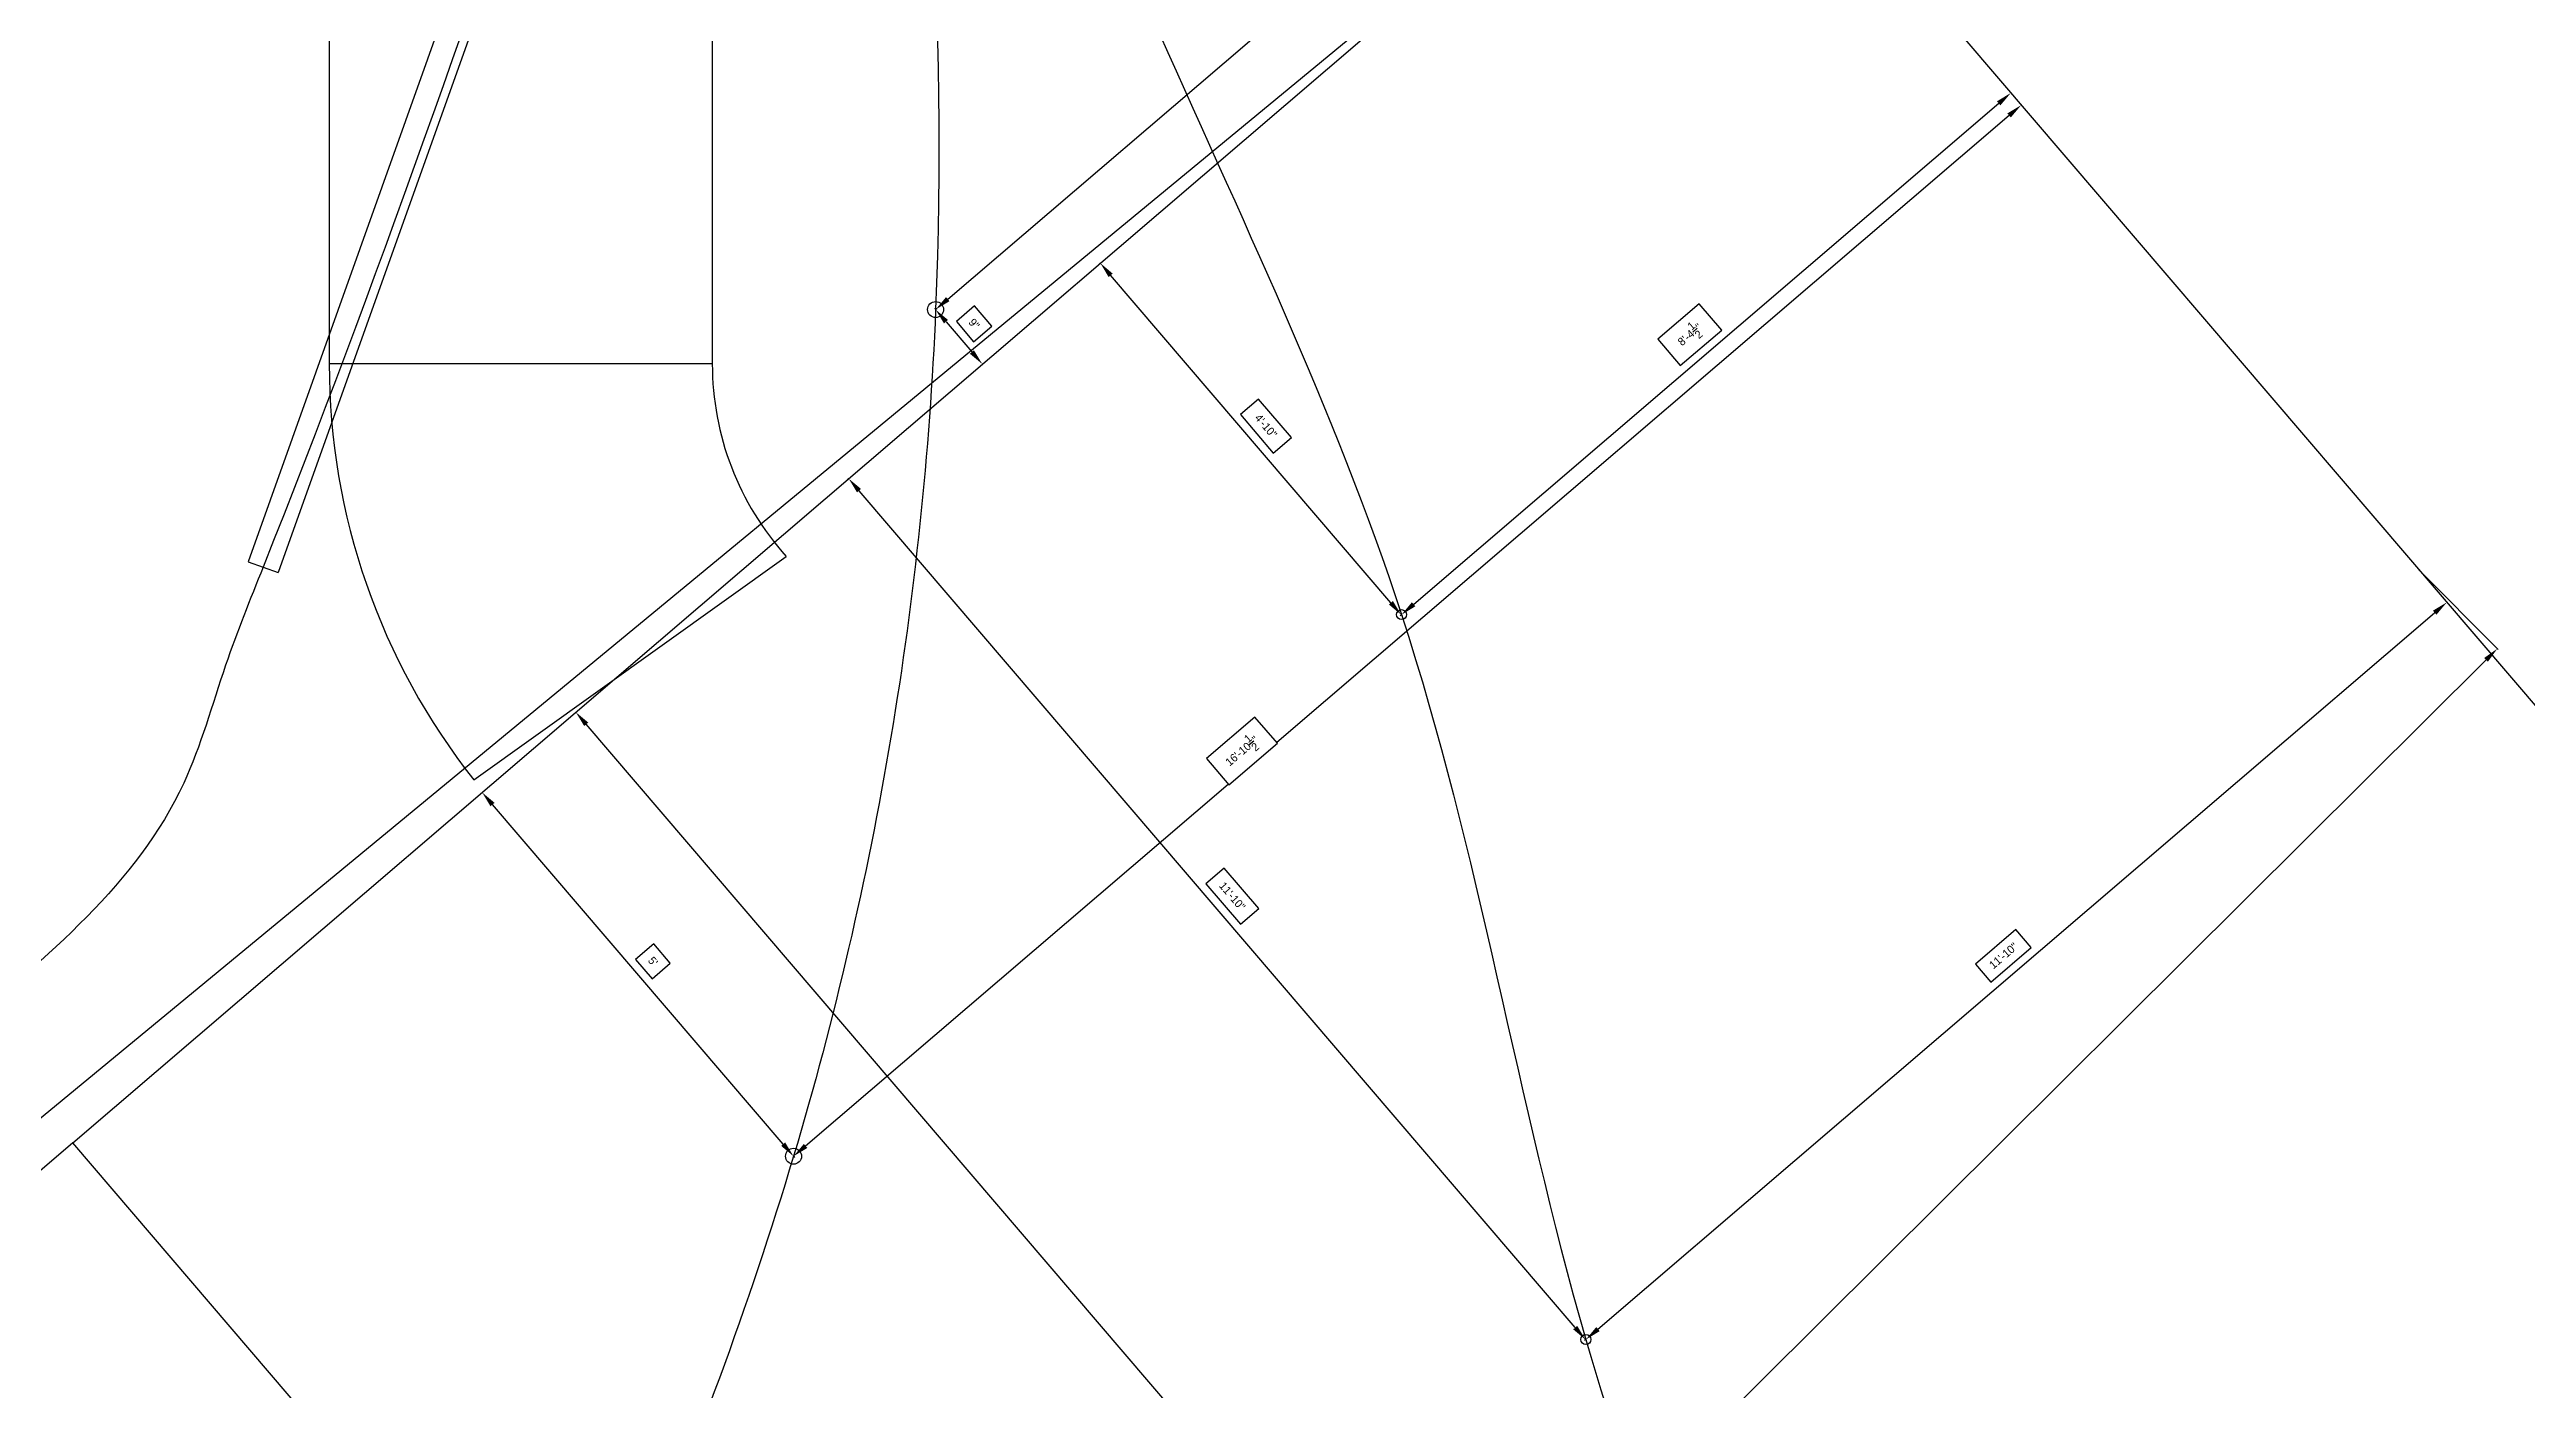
# Model space of a CAD drawing. Extents: x -3109 to 3469, y -4071 to 2528.
# Drawn here: x 329 to 639.3, y -645 to -477.1 of the extents above; entities that cross this region are included whole.
import ezdxf

# ---------------------------------------------------------------- set-up
doc = ezdxf.new("R2010")
doc.units = 0
doc.header["$MEASUREMENT"] = 0
doc.layers.get('0').update_dxf_attribs({"linetype": 'CONTINUOUS'})
doc.layers.get('DEFPOINTS').update_dxf_attribs({"linetype": 'CONTINUOUS'})
for name, color, linetype in [('DRIVEWAY', 5, 'CONTINUOUS'), ('PropertyLines', 7, 'CONTINUOUS'), ('SIDEWALK', 8, 'CONTINUOUS'), ('UTILITIES', 104, 'CONTINUOUS')]:
    doc.layers.add(name, color=color, linetype=linetype)
doc.dimstyles.get("Standard").update_dxf_attribs({"dimtxt": 0.18, "dimasz": 0.18, "dimexe": 0.18, "dimexo": 0.0625, "dimgap": 0.09, "dimtad": 0, "dimtih": 1, "dimtoh": 1, "dimzin": 0, "dimdsep": 46, "dimlunit": 4, "dimtxsty": 'Standard', "dimcen": 0.09, "dimadec": 0, "dimazin": 0, "dimtfac": 1, "dimtofl": 0, "dimtmove": 2, "dimatfit": 3, "dimfxl": 1, "dimtolj": 1, "dimarcsym": 0})

# ---------------------------------------------------------------- blocks, each defined once
blk = doc.blocks.new('*D34')
at = {"color": 0, "linetype": 'ByBlock', "transparency": 16777216}
for p, q in [((625.85, -542.29), (635.8, -552.3)), ((634.26, -553.58), (211.58, -973.85)), ((421.53, -753.81), (413.02, -762.27)), ((426.47, -758.78), (421.53, -753.81)), ((417.96, -767.24), (426.47, -758.78)), ((413.02, -762.27), (417.96, -767.24)), ((200.34, -965.38), (210.29, -975.39))]:
    blk.add_line(p, q, dxfattribs=at)
for points in [[(634.02, -553.35), (634.49, -553.82), (635.68, -552.17)], [(211.35, -973.61), (211.82, -974.08), (210.16, -975.26)]]:
    blk.add_solid(points, dxfattribs=at)
at = {"layer": 'DEFPOINTS', "color": 0, "linetype": 'ByBlock', "transparency": 16777216}
for p in [(625.81, -542.25), (200.3, -965.33), (210.16, -975.26)]:
    blk.add_point(p, dxfattribs=at)
at = {"color": 0, "linetype": 'ByBlock', "transparency": 16777216, "insert": (419.75, -760.52), "char_height": 5, "attachment_point": 5, "rotation": 44.8361}
blk.add_mtext("\\A1;50'", dxfattribs=at)
blk = doc.blocks.new('*D35')
at = {"color": 0, "linetype": 'ByBlock', "transparency": 16777216}
for p, q in [((535.46, -439.77), (66.3, -826.67)), ((537.04, -438.55), (537.11, -438.64)), ((300.1, -623.5), (291.48, -630.6)), ((304.55, -628.9), (300.1, -623.5)), ((295.93, -636), (304.55, -628.9)), ((291.48, -630.6), (295.93, -636)), ((64.72, -827.89), (64.64, -827.8))]:
    blk.add_line(p, q, dxfattribs=at)
for points in [[(535.24, -439.52), (535.67, -440.03), (537, -438.5)], [(66.09, -826.41), (66.51, -826.93), (64.76, -827.94)]]:
    blk.add_solid(points, dxfattribs=at)
at = {"layer": 'DEFPOINTS', "color": 0, "linetype": 'ByBlock', "transparency": 16777216}
for p in [(537, -438.5), (64.76, -827.94), (64.76, -827.94)]:
    blk.add_point(p, dxfattribs=at)
at = {"color": 0, "linetype": 'ByBlock', "transparency": 16777216, "insert": (298.01, -629.75), "char_height": 5, "attachment_point": 5, "rotation": 39.511}
blk.add_mtext("\\A1;51'", dxfattribs=at)
blk = doc.blocks.new('*D122')
at = {"layer": 'DEFPOINTS', "color": 0, "transparency": 16777216}
for p in [(470.3, 2528.23), (3219.63, -866.9), (3219.63, -866.9)]:
    blk.add_point(p, dxfattribs=at)
at = {"layer": 'PropertyLines', "color": 0, "lineweight": -2, "transparency": 16777216}
blk.add_line((508.06, 2481.6), (3181.87, -820.28), dxfattribs=at)
at = {"layer": 'PropertyLines', "color": 0, "transparency": 16777216}
for points in [[(515.83, 2487.89), (500.29, 2475.31), (470.3, 2528.23)], [(3189.64, -813.98), (3174.1, -826.57), (3219.63, -866.9)]]:
    blk.add_solid(points, dxfattribs=at)
at = {"layer": 'PropertyLines', "color": 0, "transparency": 16777216, "insert": (1765.94, 760.37), "char_height": 60, "attachment_point": 5, "rotation": 309}
blk.add_mtext("\\A1;364'", dxfattribs=at)
blk = doc.blocks.new('*D127')
at = {"layer": 'DEFPOINTS', "color": 0, "transparency": 16777216}
for p in [(574.72, -482.56), (574.72, -482.56), (498.37, -547.92)]:
    blk.add_point(p, dxfattribs=at)
at = {"layer": 'UTILITIES', "color": 0, "lineweight": -2, "transparency": 16777216}
for p, q in [((499.89, -546.62), (573.2, -483.86)), ((574.76, -482.61), (574.83, -482.7)), ((535.67, -508.97), (530.48, -513.41)), ((538.49, -512.26), (535.67, -508.97)), ((530.48, -513.41), (533.3, -516.7)), ((533.3, -516.7), (538.49, -512.26)), ((498.41, -547.96), (498.48, -548.05))]:
    blk.add_line(p, q, dxfattribs=at)
at = {"layer": 'UTILITIES', "color": 0, "transparency": 16777216}
for points in [[(572.98, -483.61), (573.41, -484.12), (574.72, -482.56)], [(499.67, -546.36), (500.1, -546.87), (498.37, -547.92)]]:
    blk.add_solid(points, dxfattribs=at)
at = {"layer": 'UTILITIES', "color": 0, "transparency": 16777216, "insert": (534.48, -512.83), "char_height": 1, "attachment_point": 5, "rotation": 40.5631}
blk.add_mtext('\\A1;8\'-4{\\H1x;\\S1/2;}"', dxfattribs=at)
blk = doc.blocks.new('*D128')
at = {"layer": 'DEFPOINTS', "color": 0, "transparency": 16777216}
for p in [(460.62, -503.88), (460.65, -503.85), (498.37, -547.92)]:
    blk.add_point(p, dxfattribs=at)
at = {"layer": 'UTILITIES', "color": 0, "lineweight": -2, "transparency": 16777216}
for p, q in [((460.6, -503.89), (460.48, -504)), ((497.03, -546.43), (461.92, -505.4)), ((480.46, -520.91), (478.18, -522.86)), ((484.57, -525.72), (480.46, -520.91)), ((478.18, -522.86), (482.29, -527.67)), ((482.29, -527.67), (484.57, -525.72)), ((498.32, -547.96), (498.2, -548.06))]:
    blk.add_line(p, q, dxfattribs=at)
at = {"layer": 'UTILITIES', "color": 0, "transparency": 16777216}
for points in [[(462.17, -505.19), (461.66, -505.62), (460.62, -503.88)], [(497.29, -546.21), (496.78, -546.64), (498.33, -547.94)]]:
    blk.add_solid(points, dxfattribs=at)
at = {"layer": 'UTILITIES', "color": 0, "transparency": 16777216, "insert": (481.38, -524.29), "char_height": 1, "attachment_point": 5, "rotation": 310.5631}
blk.add_mtext('\\A1;4\'-10"', dxfattribs=at)
blk = doc.blocks.new('*D129')
at = {"layer": 'DEFPOINTS', "color": 0, "transparency": 16777216}
for p in [(629.34, -546.38), (629.34, -546.38), (521.46, -638.72)]:
    blk.add_point(p, dxfattribs=at)
at = {"layer": 'UTILITIES', "color": 0, "lineweight": -2, "transparency": 16777216}
for p, q in [((629.3, -546.33), (629.22, -546.24)), ((522.98, -637.42), (627.82, -547.68)), ((575.33, -587.34), (570.27, -591.68)), ((572.22, -593.95), (577.28, -589.62)), ((577.28, -589.62), (575.33, -587.34)), ((570.27, -591.68), (572.22, -593.95)), ((521.42, -638.67), (521.35, -638.58))]:
    blk.add_line(p, q, dxfattribs=at)
at = {"layer": 'UTILITIES', "color": 0, "transparency": 16777216}
for points in [[(627.6, -547.42), (628.04, -547.93), (629.34, -546.38)], [(522.77, -637.16), (523.2, -637.67), (521.46, -638.72)]]:
    blk.add_solid(points, dxfattribs=at)
at = {"layer": 'UTILITIES', "color": 0, "transparency": 16777216, "insert": (573.78, -590.65), "char_height": 1, "attachment_point": 5, "rotation": 40.5631}
blk.add_mtext('\\A1;11\'-10"', dxfattribs=at)
blk = doc.blocks.new('*D130')
at = {"layer": 'DEFPOINTS', "color": 0, "transparency": 16777216}
for p in [(429.09, -530.87), (429.12, -530.84), (521.46, -638.72)]:
    blk.add_point(p, dxfattribs=at)
at = {"layer": 'UTILITIES', "color": 0, "lineweight": -2, "transparency": 16777216}
for p, q in [((429.08, -530.88), (428.95, -530.99)), ((520.13, -637.23), (430.39, -532.39)), ((476.13, -579.67), (473.85, -581.62)), ((480.47, -584.74), (476.13, -579.67)), ((473.85, -581.62), (478.19, -586.69)), ((478.19, -586.69), (480.47, -584.74)), ((521.42, -638.76), (521.29, -638.86))]:
    blk.add_line(p, q, dxfattribs=at)
at = {"layer": 'UTILITIES', "color": 0, "transparency": 16777216}
for points in [[(430.64, -532.17), (430.14, -532.61), (429.09, -530.87)], [(520.38, -637.01), (519.88, -637.44), (521.43, -638.75)]]:
    blk.add_solid(points, dxfattribs=at)
at = {"layer": 'UTILITIES', "color": 0, "transparency": 16777216, "insert": (477.16, -583.18), "char_height": 1, "attachment_point": 5, "rotation": 310.5631}
blk.add_mtext('\\A1;11\'-10"', dxfattribs=at)
blk = doc.blocks.new('*D134')
at = {"layer": 'DEFPOINTS', "color": 0, "transparency": 16777216}
for p in [(394.9, -560.13), (394.94, -560.1), (574.42, -769.78)]:
    blk.add_point(p, dxfattribs=at)
at = {"layer": 'UTILITIES', "color": 0, "lineweight": -2, "transparency": 16777216}
for p, q in [((394.89, -560.14), (394.77, -560.25)), ((573.08, -768.29), (396.2, -561.65)), ((486.33, -660.79), (484.05, -662.74)), ((489.04, -663.95), (486.33, -660.79)), ((484.05, -662.74), (486.76, -665.9)), ((486.76, -665.9), (489.04, -663.95)), ((574.37, -769.82), (574.25, -769.92))]:
    blk.add_line(p, q, dxfattribs=at)
at = {"layer": 'UTILITIES', "color": 0, "transparency": 16777216}
for points in [[(396.46, -561.43), (395.95, -561.87), (394.9, -560.13)], [(573.34, -768.07), (572.83, -768.5), (574.38, -769.81)]]:
    blk.add_solid(points, dxfattribs=at)
at = {"layer": 'UTILITIES', "color": 0, "transparency": 16777216, "insert": (486.54, -663.34), "char_height": 1, "attachment_point": 5, "rotation": 310.5631}
blk.add_mtext("\\A1;23'", dxfattribs=at)
blk = doc.blocks.new('*D139')
at = {"layer": 'DEFPOINTS', "color": 0, "transparency": 16777216}
for p in [(439.98, -509.7), (445.84, -516.53), (445.84, -516.53)]:
    blk.add_point(p, dxfattribs=at)
at = {"layer": 'UTILITIES', "color": 0, "lineweight": -2, "transparency": 16777216}
for p, q in [((440.03, -509.66), (440.12, -509.58)), ((441.29, -511.22), (444.54, -515.01)), ((444.87, -509.25), (442.59, -511.2)), ((442.59, -511.2), (444.75, -513.73)), ((444.75, -513.73), (447.03, -511.78)), ((447.03, -511.78), (444.87, -509.25)), ((445.88, -516.49), (445.97, -516.42))]:
    blk.add_line(p, q, dxfattribs=at)
at = {"layer": 'UTILITIES', "color": 0, "transparency": 16777216}
for points in [[(441.54, -511), (441.03, -511.43), (439.98, -509.7)], [(444.79, -514.8), (444.28, -515.23), (445.84, -516.53)]]:
    blk.add_solid(points, dxfattribs=at)
at = {"layer": 'UTILITIES', "color": 0, "transparency": 16777216, "insert": (444.81, -511.49), "char_height": 1, "attachment_point": 5, "rotation": 310.5631}
blk.add_mtext('\\A1;9"', dxfattribs=at)
blk = doc.blocks.new('*D140')
at = {"layer": 'DEFPOINTS', "color": 0, "transparency": 16777216}
for p in [(531.15, -431.66), (531.15, -431.66), (439.98, -509.7)]:
    blk.add_point(p, dxfattribs=at)
at = {"layer": 'UTILITIES', "color": 0, "lineweight": -2, "transparency": 16777216}
for p, q in [((441.5, -508.4), (529.63, -432.96)), ((531.11, -431.62), (531.03, -431.53)), ((484.36, -466.45), (481.57, -468.83)), ((486.31, -468.73), (484.36, -466.45)), ((481.57, -468.83), (483.52, -471.11)), ((483.52, -471.11), (486.31, -468.73)), ((439.94, -509.65), (439.87, -509.56))]:
    blk.add_line(p, q, dxfattribs=at)
at = {"layer": 'UTILITIES', "color": 0, "transparency": 16777216}
for points in [[(529.41, -432.71), (529.84, -433.22), (531.15, -431.66)], [(441.29, -508.14), (441.72, -508.65), (439.98, -509.7)]]:
    blk.add_solid(points, dxfattribs=at)
at = {"layer": 'UTILITIES', "color": 0, "transparency": 16777216, "insert": (483.94, -468.78), "char_height": 1, "attachment_point": 5, "rotation": 40.5631}
blk.add_mtext("\\A1;10'", dxfattribs=at)
blk = doc.blocks.new('*D143')
at = {"layer": 'DEFPOINTS', "color": 0, "transparency": 16777216}
for p in [(383.16, -570.18), (383.16, -570.18), (422.18, -615.76)]:
    blk.add_point(p, dxfattribs=at)
at = {"layer": 'UTILITIES', "color": 0, "lineweight": -2, "transparency": 16777216}
for p, q in [((383.21, -570.14), (383.3, -570.07)), ((420.88, -614.24), (384.46, -571.7)), ((404.68, -589.17), (402.4, -591.12)), ((406.74, -591.58), (404.68, -589.17)), ((402.4, -591.12), (404.46, -593.53)), ((404.46, -593.53), (406.74, -591.58)), ((422.23, -615.72), (422.32, -615.65))]:
    blk.add_line(p, q, dxfattribs=at)
at = {"layer": 'UTILITIES', "color": 0, "transparency": 16777216}
for points in [[(384.72, -571.49), (384.21, -571.92), (383.16, -570.18)], [(421.13, -614.03), (420.63, -614.46), (422.18, -615.76)]]:
    blk.add_solid(points, dxfattribs=at)
at = {"layer": 'UTILITIES', "color": 0, "transparency": 16777216, "insert": (404.57, -591.35), "char_height": 1, "attachment_point": 5, "rotation": 310.5631}
blk.add_mtext("\\A1;5'", dxfattribs=at)
blk = doc.blocks.new('*D144')
at = {"layer": 'DEFPOINTS', "color": 0, "transparency": 16777216}
for p in [(576.02, -484.08), (576.02, -484.08), (422.18, -615.76)]:
    blk.add_point(p, dxfattribs=at)
at = {"layer": 'UTILITIES', "color": 0, "lineweight": -2, "transparency": 16777216}
for p, q in [((576.06, -484.13), (576.13, -484.22)), ((574.5, -485.38), (482.73, -563.93)), ((479.99, -560.74), (473.92, -565.94)), ((482.81, -564.03), (479.99, -560.74)), ((476.73, -569.23), (482.81, -564.03)), ((473.92, -565.94), (476.73, -569.23)), ((423.7, -614.46), (476.65, -569.14)), ((422.22, -615.81), (422.3, -615.9))]:
    blk.add_line(p, q, dxfattribs=at)
at = {"layer": 'UTILITIES', "color": 0, "transparency": 16777216}
for points in [[(574.28, -485.13), (574.71, -485.64), (576.02, -484.08)], [(423.48, -614.21), (423.92, -614.72), (422.18, -615.76)]]:
    blk.add_solid(points, dxfattribs=at)
at = {"layer": 'UTILITIES', "color": 0, "transparency": 16777216, "insert": (478.36, -564.99), "char_height": 1, "attachment_point": 5, "rotation": 40.5631}
blk.add_mtext('\\A1;16\'-10{\\H1x;\\S1/2;}"', dxfattribs=at)
blk = doc.blocks.new('*D146')
at = {"layer": 'DEFPOINTS', "color": 0, "transparency": 16777216}
for p in [(303.78, -638.14), (303.78, -638.14), (377.26, -723.98)]:
    blk.add_point(p, dxfattribs=at)
at = {"layer": 'UTILITIES', "color": 0, "lineweight": -2, "transparency": 16777216}
for p, q in [((303.82, -638.1), (303.91, -638.02)), ((375.96, -722.46), (305.08, -639.66)), ((341.66, -676.24), (339.38, -678.19)), ((345.45, -680.67), (341.66, -676.24)), ((339.38, -678.19), (343.17, -682.63)), ((343.17, -682.63), (345.45, -680.67)), ((377.31, -723.94), (377.39, -723.87))]:
    blk.add_line(p, q, dxfattribs=at)
at = {"layer": 'UTILITIES', "color": 0, "transparency": 16777216}
for points in [[(305.33, -639.44), (304.82, -639.87), (303.78, -638.14)], [(376.21, -722.25), (375.7, -722.68), (377.26, -723.98)]]:
    blk.add_solid(points, dxfattribs=at)
at = {"layer": 'UTILITIES', "color": 0, "transparency": 16777216, "insert": (342.42, -679.43), "char_height": 1, "attachment_point": 5, "rotation": 310.5631}
blk.add_mtext('\\A1;9\'-5"', dxfattribs=at)

msp = doc.modelspace()

# ---------------------------------------------------------------- linework, layer by layer
at = {"layer": 'DRIVEWAY'}
for p, q in [((331.88377, -614.07714), (537, -438.5)), ((331.88377, -614.07714), (69.7908, -838.4257)), ((644.0209, -978.72822), (331.88377, -614.07714))]:
    msp.add_line(p, q, dxfattribs=at)
at = {"layer": 'PropertyLines'}
msp.add_line((537, -438.5), (849.13713, -803.15108), dxfattribs=at)
at = {"layer": 'SIDEWALK'}
for p, q in [((364, -313.5), (364, -516.5)), ((412, -437.5), (412, -516.5)), ((412, -516.5), (364, -516.5)), ((382.12911, -568.6251), (421.26702, -540.61115))]:
    msp.add_line(p, q, dxfattribs=at)
for radius, end in [(84, 218.3553557), (36, 222.0480949)]:
    msp.add_arc((448, -516.5), radius, 180, end, dxfattribs=at)
at = {"layer": 'UTILITIES', "color": 7}
for p, q in [((430.87574, -325.51169), (353.83528, -541.28091)), ((434.64282, -326.85673), (357.60236, -542.62594)), ((353.83528, -541.28091), (357.60236, -542.62594))]:
    msp.add_line(p, q, dxfattribs=at)
at = {"layer": 'UTILITIES'}
for centre in [(439.98466, -509.69707), (422.17997, -615.76424)]:
    msp.add_circle(centre, 1, dxfattribs=at)
at = {"layer": 'UTILITIES', "color": 2}
for centre in [(498.36775, -547.91572), (521.46462, -638.71651)]:
    msp.add_circle(centre, 0.625, dxfattribs=at)
at = {"layer": 'UTILITIES', "color": 1, "start_tangent": (-0.376723059, -0.926325935), "end_tangent": (0.794904154, -0.606735021)}
msp.add_spline([(437.7147, -313.5), (432.75928, -326.18421), (355.71882, -541.95343), (351.01842, -554.25533), (345.76934, -569.01149), (317.56826, -600.02994), (74.24647, -797.82607), (58.69887, -814.30378), (63.68717, -828.99427), (69.55047, -834.98382), (95.65868, -861.19637), (199.23014, -966.38824), (262.55974, -1031.23717), (265.19445, -1033.54147), (270.79322, -1034.85822), (390.0794, -1091.90572)], degree=3, dxfattribs=at)
at = {"layer": 'UTILITIES'}
msp.add_spline([(432.0156, -317.06624), (436.25987, -402.31399), (439.98466, -509.69707), (422.17997, -615.76424), (377.25753, -723.98265), (307.31696, -857.56527), (271.79352, -940.626), (257.12324, -1025.58157), (254.43166, -1050.08248)], degree=3, dxfattribs=at)
at = {"layer": 'UTILITIES', "color": 2}
msp.add_spline([(442.33739, -317.2009), (442.33739, -397.11171), (498.36775, -547.91572), (521.46462, -638.71651), (574.41687, -769.7778), (617.39763, -892.26204), (784.84887, -1333.96326), (788.3983, -1343.79043), (788.85321, -1347.94377), (772.99065, -1373.30835), (746.71688, -1375.22726)], degree=3, dxfattribs=at)

# ---------------------------------------------------------------- dimensions: what is measured, and where the dimension line sits
at = {"layer": 'PropertyLines'}
dim = msp.add_linear_dim(base=(3219.62619, -866.90422), p1=(470.30161, 2528.22888), p2=(3219.62619, -866.90422), angle=309, dimstyle='Standard', override={"dimtxt": 60, "dimasz": 60, "dimgap": 1, "dimtad": 1, "dimtih": 0, "dimtoh": 0, "dimdec": 4, "dimrnd": 12, "dimzin": 8, "dimse1": 1, "dimse2": 1, "dimtdec": 4}, dxfattribs=at)
dim.commit()
dim.dimension.update_dxf_attribs({"geometry": '*D122', "text_midpoint": (1765.94103, 760.36997), "dimtype": 161})
at = {"layer": 'UTILITIES'}
for p1, p2, distance, override, picture, middle in [((439.98466, -509.69707), (531.14743, -431.66279), 0, {"dimtxt": 1, "dimasz": 2, "dimgap": -1, "dimtad": 1, "dimtih": 0, "dimtoh": 0, "dimdec": 4, "dimrnd": 0.0625, "dimzin": 8, "dimtdec": 4}, '*D140', (483.94033, -468.78071)), ((537, -438.5), (64.755, -827.94083), 0, {"dimtxt": 5, "dimasz": 2, "dimgap": -1, "dimtad": 1, "dimtih": 0, "dimtoh": 0, "dimrnd": 0.5, "dimzin": 8}, '*D35', (298.01448, -629.74865)), ((439.98466, -509.69707), (445.83723, -516.53428), 0, {"dimtxt": 1, "dimasz": 2, "dimgap": -1, "dimtad": 1, "dimtih": 0, "dimtoh": 0, "dimdec": 4, "dimrnd": 0.0625, "dimzin": 8, "dimtdec": 4}, '*D139', (444.81017, -511.48996)), ((625.80921, -542.25047), (200.29797, -965.3348), 13.99279, {"dimtxt": 5, "dimasz": 2, "dimgap": -1, "dimtad": 1, "dimtih": 0, "dimtoh": 0, "dimrnd": 0.5, "dimzin": 8}, '*D34', (419.74679, -760.52422)), ((422.17997, -615.76424), (383.16282, -570.18285), 0, {"dimtxt": 1, "dimasz": 2, "dimgap": -1, "dimtad": 1, "dimtih": 0, "dimtoh": 0, "dimdec": 4, "dimrnd": 0.0625, "dimzin": 8, "dimtdec": 4}, '*D143', (404.57062, -591.34783)), ((377.25753, -723.98265), (303.77525, -638.13771), 0, {"dimtxt": 1, "dimasz": 2, "dimgap": -1, "dimtad": 1, "dimtih": 0, "dimtoh": 0, "dimdec": 4, "dimrnd": 0.0625, "dimzin": 8, "dimtdec": 4}, '*D146', (342.41561, -679.43446))]:
    dim = msp.add_aligned_dim(p1=p1, p2=p2, distance=distance, dimstyle='Standard', override=override, dxfattribs=at)
    dim.commit()
    dim.dimension.update_dxf_attribs({"geometry": picture, "text_midpoint": middle})
dim = msp.add_linear_dim(base=(576.01714, -484.08139), p1=(422.17997, -615.76424), p2=(576.01714, -484.08139), angle=40.563145, dimstyle='Standard', override={"dimtxt": 1, "dimasz": 2, "dimgap": -1, "dimtad": 1, "dimtih": 0, "dimtoh": 0, "dimdec": 4, "dimrnd": 0.0625, "dimzin": 8, "dimtdec": 4}, dxfattribs=at)
dim.commit()
dim.dimension.update_dxf_attribs({"geometry": '*D144', "text_midpoint": (478.36328, -564.98524), "dimtype": 161})
at = {"layer": 'UTILITIES', "color": 2}
for p1, p2, distance, picture, middle in [((498.36775, -547.91572), (574.71657, -482.56201), 0, '*D127', (534.48292, -512.83318)), ((498.36775, -547.91572), (460.65118, -503.85371), 0.04433, '*D128', (481.37501, -524.28783)), ((521.46462, -638.71651), (429.12405, -530.84057), 0.04433, '*D130', (477.15988, -583.18166)), ((521.46462, -638.71651), (629.34057, -546.37595), 0, '*D129', (573.77688, -590.647)), ((574.41687, -769.7778), (394.93802, -560.10342), 0.04433, '*D134', (486.54299, -663.34373))]:
    dim = msp.add_aligned_dim(p1=p1, p2=p2, distance=distance, dimstyle='Standard', override={"dimtxt": 1, "dimasz": 2, "dimgap": -1, "dimtad": 1, "dimtih": 0, "dimtoh": 0, "dimdec": 4, "dimrnd": 0.0625, "dimzin": 8, "dimtdec": 4}, dxfattribs=at)
    dim.commit()
    dim.dimension.update_dxf_attribs({"geometry": picture, "text_midpoint": middle})

doc.saveas('drawing.dxf')
